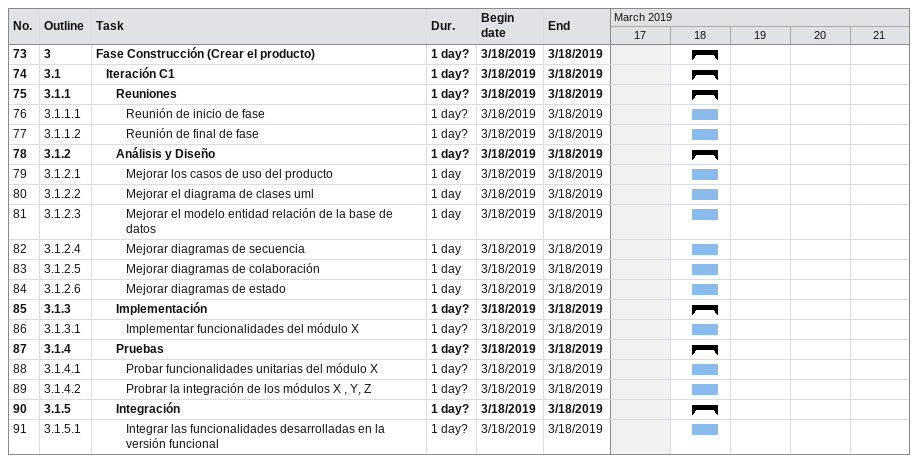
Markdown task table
| ID | WBS | Task | Duration | Start | Finish |
|---|---|---|---|---|---|
| 73 | 3 | **Fase Construcción (Crear el producto)** | 1d? | 2019-03-18 | 2019-03-18 |
| 74 | 3.1 | **Iteración C1** | 1d? | 2019-03-18 | 2019-03-18 |
| 75 | 3.1.1 | **Reuniones** | 1d? | 2019-03-18 | 2019-03-18 |
| 76 | 3.1.1.1 | Reunión de inicio de fase | 1d? | 2019-03-18 | 2019-03-18 |
| 77 | 3.1.1.2 | Reunión de final de fase | 1d? | 2019-03-18 | 2019-03-18 |
| 78 | 3.1.2 | **Análisis y Diseño** | 1d? | 2019-03-18 | 2019-03-18 |
| 79 | 3.1.2.1 | Mejorar los casos de uso del producto | 1d | 2019-03-18 | 2019-03-18 |
| 80 | 3.1.2.2 | Mejorar el diagrama de clases uml | 1d | 2019-03-18 | 2019-03-18 |
| 81 | 3.1.2.3 | Mejorar el modelo entidad relación de la base de datos | 1d | 2019-03-18 | 2019-03-18 |
| 82 | 3.1.2.4 | Mejorar diagramas de secuencia | 1d | 2019-03-18 | 2019-03-18 |
| 83 | 3.1.2.5 | Mejorar diagramas de colaboración | 1d | 2019-03-18 | 2019-03-18 |
| 84 | 3.1.2.6 | Mejorar diagramas de estado | 1d | 2019-03-18 | 2019-03-18 |
| 85 | 3.1.3 | **Implementación** | 1d? | 2019-03-18 | 2019-03-18 |
| 86 | 3.1.3.1 | Implementar funcionalidades del módulo X | 1d? | 2019-03-18 | 2019-03-18 |
| 87 | 3.1.4 | **Pruebas** | 1d? | 2019-03-18 | 2019-03-18 |
| 88 | 3.1.4.1 | Probar funcionalidades unitarias del módulo X | 1d? | 2019-03-18 | 2019-03-18 |
| 89 | 3.1.4.2 | Probrar la integración de los módulos X , Y, Z | 1d? | 2019-03-18 | 2019-03-18 |
| 90 | 3.1.5 | **Integración** | 1d? | 2019-03-18 | 2019-03-18 |
| 91 | 3.1.5.1 | Integrar las funcionalidades desarrolladas en la versión funcional | 1d? | 2019-03-18 | 2019-03-18 |
